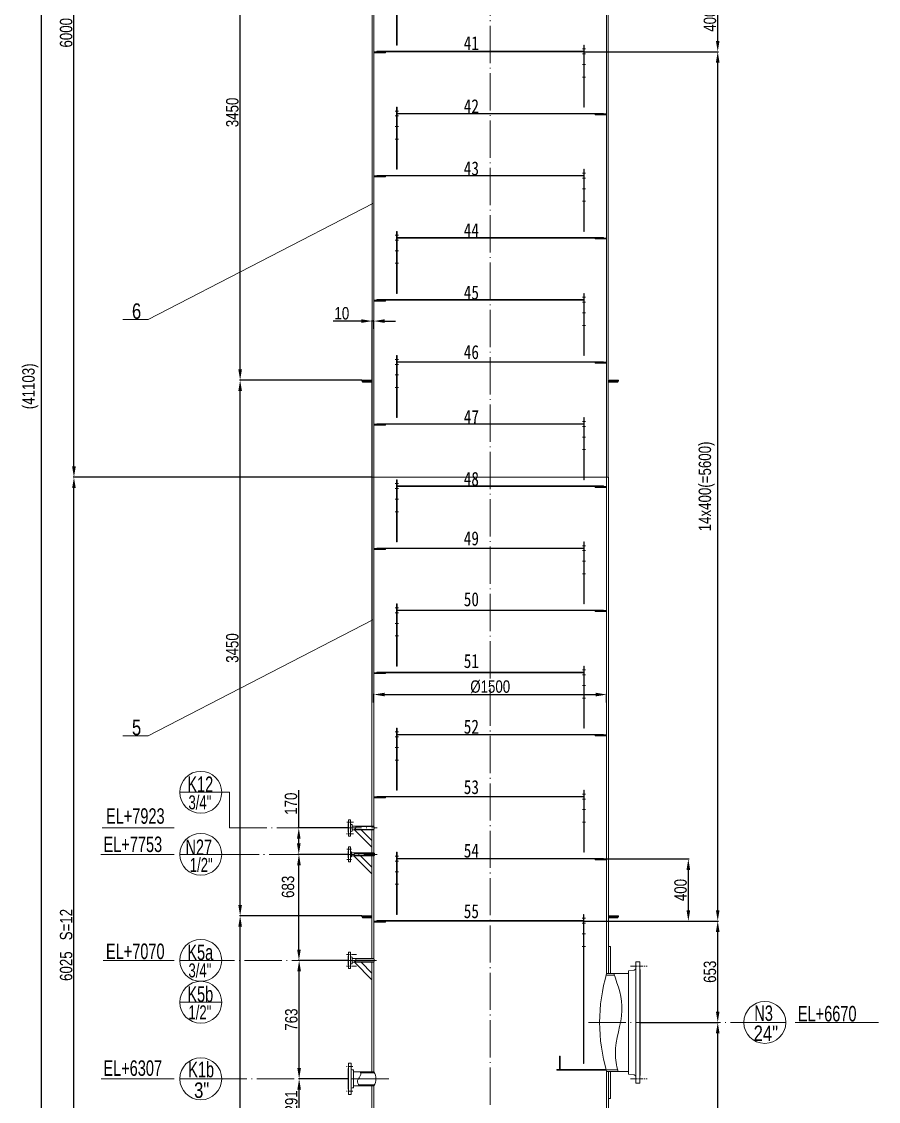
# Model space of a CAD drawing. Header units: millimetres. Extents: x 8160 to 405605, y -30951 to 80400.
# Drawn here: x 33778 to 39297, y 15423 to 22378 of the extents above; entities that cross this region are included whole.
import ezdxf

# ---------------------------------------------------------------- set-up
doc = ezdxf.new("R2010")
doc.units = ezdxf.units.MM
doc.linetypes.add('ACAD_ISO04W100', pattern=[30.5, 24, -3, 0.5, -3])
doc.linetypes.add('CENTER', pattern=[50.8, 31.75, -6.35, 6.35, -6.35])
doc.layers.get('Defpoints').update_dxf_attribs({"lineweight": 13})
for name, color, linetype, lineweight in [('CENTER', 1, 'CENTER', 13), ('DIM', 7, 'Continuous', 13), ('PROFILE', 4, 'Continuous', 15), ('SEE', 2, 'Continuous', 13)]:
    doc.layers.add(name, color=color, linetype=linetype, lineweight=lineweight)
doc.styles.add('HZDX', font='tcc_simp.shx', dxfattribs={"width": 0.8, "height": 80, "bigfont": 'hzdx.shx'})
doc.styles.add('图签', font='SimSun.ttf', dxfattribs={"height": 3})
doc.dimstyles.new('uni', dxfattribs={"dimtxt": 90, "dimasz": 70, "dimexe": 5, "dimexo": 0.625, "dimgap": 10, "dimtad": 1, "dimdec": 0, "dimdsep": 46, "dimtxsty": 'HZDX', "dimcen": 2.5, "dimadec": 0, "dimazin": 0, "dimtfac": 1, "dimtdec": 0, "dimtmove": 0, "dimatfit": 3, "dimfxl": 0, "dimarcsym": 0})

# ---------------------------------------------------------------- blocks, each defined once
blk = doc.blocks.new('*D17')
at = {"layer": 'Defpoints', "color": 0}
for p in [(34115.5, 19443.1), (36034.8, 19443.1), (36034.8, 13418.1)]:
    blk.add_point(p, dxfattribs=at)
at = {"layer": 'DIM', "color": 0, "lineweight": -2}
for p, q in [((36034.2, 19443.1), (34110.5, 19443.1)), ((34115.5, 13488.1), (34115.5, 19373.1)), ((36034.2, 13418.1), (34110.5, 13418.1))]:
    blk.add_line(p, q, dxfattribs=at)
at = {"layer": 'DIM', "color": 0}
for points in [[(34103.8, 19373.1), (34127.1, 19373.1), (34115.5, 19443.1)], [(34103.8, 13488.1), (34127.1, 13488.1), (34115.5, 13418.1)]]:
    blk.add_solid(points, dxfattribs=at)
at = {"layer": 'DIM', "color": 0, "insert": (34065.5, 16430.6), "char_height": 80, "attachment_point": 5, "rotation": 90, "style": 'HZDX'}
blk.add_mtext('6025   S=12', dxfattribs=at)
blk = doc.blocks.new('*D20')
at = {"layer": 'Defpoints', "color": 0}
for p in [(34115.5, 25443.1), (36036.8, 25443.1), (36034.8, 19443.1)]:
    blk.add_point(p, dxfattribs=at)
at = {"layer": 'DIM', "color": 0, "lineweight": -2}
for p, q in [((36036.2, 25443.1), (34110.5, 25443.1)), ((34115.5, 19513.1), (34115.5, 25373.1)), ((36034.2, 19443.1), (34110.5, 19443.1))]:
    blk.add_line(p, q, dxfattribs=at)
at = {"layer": 'DIM', "color": 0}
for points in [[(34103.8, 25373.1), (34127.1, 25373.1), (34115.5, 25443.1)], [(34103.8, 19513.1), (34127.1, 19513.1), (34115.5, 19443.1)]]:
    blk.add_solid(points, dxfattribs=at)
at = {"layer": 'DIM', "color": 0, "insert": (34065.5, 22443.1), "char_height": 80, "attachment_point": 5, "rotation": 90, "style": 'HZDX'}
blk.add_mtext('6000   S=10', dxfattribs=at)
blk = doc.blocks.new('*D24')
at = {"layer": 'Defpoints', "color": 0}
for p in [(35563.6, 17184.1), (35881.8, 17184.1), (35881.8, 17014.1)]:
    blk.add_point(p, dxfattribs=at)
at = {"layer": 'DIM', "color": 0, "lineweight": -2}
for p, q in [((35563.6, 17184.1), (35563.6, 17426.5)), ((35881.2, 17184.1), (35558.6, 17184.1)), ((35563.6, 17084.1), (35563.6, 17114.1)), ((35881.2, 17014.1), (35558.6, 17014.1))]:
    blk.add_line(p, q, dxfattribs=at)
at = {"layer": 'DIM', "color": 0}
for points in [[(35551.9, 17114.1), (35575.3, 17114.1), (35563.6, 17184.1)], [(35551.9, 17084.1), (35575.3, 17084.1), (35563.6, 17014.1)]]:
    blk.add_solid(points, dxfattribs=at)
at = {"layer": 'DIM', "color": 0, "insert": (35513.6, 17340.3), "char_height": 80, "attachment_point": 5, "rotation": 90, "style": 'HZDX'}
blk.add_mtext('170', dxfattribs=at)
blk = doc.blocks.new('*D26')
at = {"layer": 'Defpoints', "color": 0}
for p in [(37761.8, 15931.1), (38262.2, 15931.1), (37925.9, 14118.1)]:
    blk.add_point(p, dxfattribs=at)
at = {"layer": 'DIM', "color": 0, "lineweight": -2}
for p, q in [((37762.5, 15931.1), (38267.2, 15931.1)), ((38262.2, 14188.1), (38262.2, 15861.1)), ((37926.5, 14118.1), (38267.2, 14118.1))]:
    blk.add_line(p, q, dxfattribs=at)
at = {"layer": 'DIM', "color": 0}
for points in [[(38250.5, 15861.1), (38273.8, 15861.1), (38262.2, 15931.1)], [(38250.5, 14188.1), (38273.8, 14188.1), (38262.2, 14118.1)]]:
    blk.add_solid(points, dxfattribs=at)
at = {"layer": 'DIM', "color": 0, "insert": (38212.2, 15024.6), "char_height": 80, "attachment_point": 5, "rotation": 90, "style": 'HZDX'}
blk.add_mtext('1812', dxfattribs=at)
blk = doc.blocks.new('*D27')
at = {"layer": 'Defpoints', "color": 0}
for p in [(37396.8, 16584.1), (38262.2, 16584.1), (37761.8, 15931.1)]:
    blk.add_point(p, dxfattribs=at)
at = {"layer": 'DIM', "color": 0, "lineweight": -2}
for p, q in [((37397.5, 16584.1), (38267.2, 16584.1)), ((38262.2, 16001.1), (38262.2, 16514.1)), ((37762.5, 15931.1), (38267.2, 15931.1))]:
    blk.add_line(p, q, dxfattribs=at)
at = {"layer": 'DIM', "color": 0}
for points in [[(38250.5, 16514.1), (38273.8, 16514.1), (38262.2, 16584.1)], [(38250.5, 16001.1), (38273.8, 16001.1), (38262.2, 15931.1)]]:
    blk.add_solid(points, dxfattribs=at)
at = {"layer": 'DIM', "color": 0, "insert": (38212.2, 16257.6), "char_height": 80, "attachment_point": 5, "rotation": 90, "style": 'HZDX'}
blk.add_mtext('653', dxfattribs=at)
blk = doc.blocks.new('*D28')
at = {"layer": 'Defpoints', "color": 0}
for p in [(37546.8, 16984.1), (38073, 16984.1), (37396.8, 16584.1)]:
    blk.add_point(p, dxfattribs=at)
at = {"layer": 'DIM', "color": 0, "lineweight": -2}
for p, q in [((37547.5, 16984.1), (38078, 16984.1)), ((38073, 16654.1), (38073, 16914.1)), ((37397.5, 16584.1), (38078, 16584.1))]:
    blk.add_line(p, q, dxfattribs=at)
at = {"layer": 'DIM', "color": 0}
for points in [[(38061.3, 16914.1), (38084.6, 16914.1), (38073, 16984.1)], [(38061.3, 16654.1), (38084.6, 16654.1), (38073, 16584.1)]]:
    blk.add_solid(points, dxfattribs=at)
at = {"layer": 'DIM', "color": 0, "insert": (38023, 16784.1), "char_height": 80, "attachment_point": 5, "rotation": 90, "style": 'HZDX'}
blk.add_mtext('400', dxfattribs=at)
blk = doc.blocks.new('*D29')
at = {"layer": 'Defpoints', "color": 0}
for p in [(37399.8, 22184.1), (38262.2, 22184.1), (37396.8, 16584.1)]:
    blk.add_point(p, dxfattribs=at)
at = {"layer": 'DIM', "color": 0, "lineweight": -2}
for p, q in [((37400.5, 22184.1), (38267.2, 22184.1)), ((38262.2, 16654.1), (38262.2, 22114.1)), ((37397.5, 16584.1), (38267.2, 16584.1))]:
    blk.add_line(p, q, dxfattribs=at)
at = {"layer": 'DIM', "color": 0}
for points in [[(38250.5, 22114.1), (38273.8, 22114.1), (38262.2, 22184.1)], [(38250.5, 16654.1), (38273.8, 16654.1), (38262.2, 16584.1)]]:
    blk.add_solid(points, dxfattribs=at)
at = {"layer": 'DIM', "color": 0, "insert": (38191.2, 19384.1), "char_height": 80, "attachment_point": 5, "rotation": 90, "style": 'HZDX'}
blk.add_mtext('14x400(=5600)', dxfattribs=at)
blk = doc.blocks.new('*D30')
at = {"layer": 'Defpoints', "color": 0}
for p in [(37546.8, 18043.5), (36046.8, 17991.2), (37546.8, 17991.2)]:
    blk.add_point(p, dxfattribs=at)
at = {"layer": 'DIM', "color": 0, "lineweight": -2}
for p, q in [((36046.8, 17991.8), (36046.8, 18048.5)), ((36116.8, 18043.5), (37476.8, 18043.5)), ((37546.8, 17991.8), (37546.8, 18048.5))]:
    blk.add_line(p, q, dxfattribs=at)
at = {"layer": 'DIM', "color": 0}
for points in [[(36116.8, 18055.2), (36116.8, 18031.8), (36046.8, 18043.5)], [(37476.8, 18055.2), (37476.8, 18031.8), (37546.8, 18043.5)]]:
    blk.add_solid(points, dxfattribs=at)
at = {"layer": 'DIM', "color": 0, "insert": (36796.8, 18093.5), "char_height": 80, "attachment_point": 5, "style": 'HZDX'}
blk.add_mtext('%%C1500', dxfattribs=at)
blk = doc.blocks.new('*D31')
at = {"layer": 'Defpoints', "color": 0}
for p in [(36036.8, 20449.1), (36046.8, 20397.5), (36036.8, 17991.8)]:
    blk.add_point(p, dxfattribs=at)
at = {"layer": 'DIM', "color": 0, "lineweight": -2}
for p, q in [((36036.8, 17992.5), (36036.8, 20454.1)), ((36046.8, 20398.1), (36046.8, 20454.1)), ((35966.8, 20449.1), (35785.4, 20449.1)), ((36046.8, 20449.1), (36036.8, 20449.1)), ((36116.8, 20449.1), (36186.8, 20449.1))]:
    blk.add_line(p, q, dxfattribs=at)
at = {"layer": 'DIM', "color": 0}
for points in [[(35966.8, 20460.8), (35966.8, 20437.5), (36036.8, 20449.1)], [(36116.8, 20460.8), (36116.8, 20437.5), (36046.8, 20449.1)]]:
    blk.add_solid(points, dxfattribs=at)
at = {"layer": 'DIM', "color": 0, "insert": (35841.1, 20499.1), "char_height": 80, "attachment_point": 5, "style": 'HZDX'}
blk.add_mtext('10', dxfattribs=at)
blk = doc.blocks.new('*D88')
at = {"layer": 'Defpoints', "color": 0}
for p in [(33905.6, 30296), (36033.1, 30296), (35616.8, 9691.7)]:
    blk.add_point(p, dxfattribs=at)
at = {"layer": 'DIM', "color": 0, "lineweight": -2}
for p, q in [((33905.6, 9761.7), (33905.6, 30296)), ((35616.2, 9691.7), (33900.6, 9691.7))]:
    blk.add_line(p, q, dxfattribs=at)
at = {"layer": 'DIM', "color": 0}
blk.add_solid([(33893.9, 9761.7), (33917.2, 9761.7), (33905.6, 9691.7)], dxfattribs=at)
at = {"layer": 'DIM', "color": 0, "insert": (33834.6, 20028.9), "char_height": 80, "attachment_point": 5, "rotation": 90, "style": 'HZDX'}
blk.add_mtext('(41103)', dxfattribs=at)
blk = doc.blocks.new('_None')
blk = doc.blocks.new('*D169')
at = {"layer": 'Defpoints', "color": 0}
for p in [(37546.8, 22584.1), (38262.2, 22584.1), (37399.8, 22184.1)]:
    blk.add_point(p, dxfattribs=at)
at = {"layer": 'DIM', "color": 0, "lineweight": -2}
for p, q in [((37547.5, 22584.1), (38267.2, 22584.1)), ((38262.2, 22254.1), (38262.2, 22514.1)), ((37400.5, 22184.1), (38267.2, 22184.1))]:
    blk.add_line(p, q, dxfattribs=at)
at = {"layer": 'DIM', "color": 0}
for points in [[(38250.5, 22514.1), (38273.8, 22514.1), (38262.2, 22584.1)], [(38250.5, 22254.1), (38273.8, 22254.1), (38262.2, 22184.1)]]:
    blk.add_solid(points, dxfattribs=at)
at = {"layer": 'DIM', "color": 0, "insert": (38212.2, 22384.1), "char_height": 80, "attachment_point": 5, "rotation": 90, "style": 'HZDX'}
blk.add_mtext('400', dxfattribs=at)
blk = doc.blocks.new('*D170')
at = {"layer": 'Defpoints', "color": 0}
for p in [(35564.8, 17014.1), (35881.8, 17014.1), (35881.8, 16331.1)]:
    blk.add_point(p, dxfattribs=at)
at = {"layer": 'DIM', "color": 0, "lineweight": -2}
for p, q in [((35881.2, 17014.1), (35559.8, 17014.1)), ((35564.8, 16401.1), (35564.8, 16944.1)), ((35881.2, 16331.1), (35559.8, 16331.1))]:
    blk.add_line(p, q, dxfattribs=at)
at = {"layer": 'DIM', "color": 0}
for points in [[(35553.1, 16944.1), (35576.5, 16944.1), (35564.8, 17014.1)], [(35553.1, 16401.1), (35576.5, 16401.1), (35564.8, 16331.1)]]:
    blk.add_solid(points, dxfattribs=at)
at = {"layer": 'DIM', "color": 0, "insert": (35494.5, 16804.8), "char_height": 80, "attachment_point": 5, "rotation": 90, "style": 'HZDX'}
blk.add_mtext('683', dxfattribs=at)
blk = doc.blocks.new('*D567')
at = {"layer": 'Defpoints', "color": 0}
for p in [(35185.9, 16618.1), (35969.8, 16618.1), (36034.8, 13418.1)]:
    blk.add_point(p, dxfattribs=at)
at = {"layer": 'DIM', "color": 0, "lineweight": -2}
for p, q in [((35969.2, 16618.1), (35180.9, 16618.1)), ((35185.9, 13488.1), (35185.9, 16548.1)), ((36034.2, 13418.1), (35180.9, 13418.1))]:
    blk.add_line(p, q, dxfattribs=at)
at = {"layer": 'DIM', "color": 0}
for points in [[(35174.3, 16548.1), (35197.6, 16548.1), (35185.9, 16618.1)], [(35174.3, 13488.1), (35197.6, 13488.1), (35185.9, 13418.1)]]:
    blk.add_solid(points, dxfattribs=at)
at = {"layer": 'DIM', "color": 0, "insert": (35135.9, 15018.1), "char_height": 80, "attachment_point": 5, "rotation": 90, "style": 'HZDX'}
blk.add_mtext('3200', dxfattribs=at)
blk = doc.blocks.new('*D568')
at = {"layer": 'Defpoints', "color": 0}
for p in [(35185.9, 20068.1), (35969.8, 20068.1), (35969.8, 16618.1)]:
    blk.add_point(p, dxfattribs=at)
at = {"layer": 'DIM', "color": 0, "lineweight": -2}
for p, q in [((35969.2, 20068.1), (35180.9, 20068.1)), ((35185.9, 16688.1), (35185.9, 19998.1)), ((35969.2, 16618.1), (35180.9, 16618.1))]:
    blk.add_line(p, q, dxfattribs=at)
at = {"layer": 'DIM', "color": 0}
for points in [[(35174.3, 19998.1), (35197.6, 19998.1), (35185.9, 20068.1)], [(35174.3, 16688.1), (35197.6, 16688.1), (35185.9, 16618.1)]]:
    blk.add_solid(points, dxfattribs=at)
at = {"layer": 'DIM', "color": 0, "insert": (35135.9, 18343.1), "char_height": 80, "attachment_point": 5, "rotation": 90, "style": 'HZDX'}
blk.add_mtext('3450', dxfattribs=at)
blk = doc.blocks.new('*D569')
at = {"layer": 'Defpoints', "color": 0}
for p in [(35185.9, 23518.1), (35969.8, 23518.1), (35969.8, 20068.1)]:
    blk.add_point(p, dxfattribs=at)
at = {"layer": 'DIM', "color": 0, "lineweight": -2}
for p, q in [((35969.2, 23518.1), (35180.9, 23518.1)), ((35185.9, 20138.1), (35185.9, 23448.1)), ((35969.2, 20068.1), (35180.9, 20068.1))]:
    blk.add_line(p, q, dxfattribs=at)
at = {"layer": 'DIM', "color": 0}
for points in [[(35174.3, 23448.1), (35197.6, 23448.1), (35185.9, 23518.1)], [(35174.3, 20138.1), (35197.6, 20138.1), (35185.9, 20068.1)]]:
    blk.add_solid(points, dxfattribs=at)
at = {"layer": 'DIM', "color": 0, "insert": (35135.9, 21793.1), "char_height": 80, "attachment_point": 5, "rotation": 90, "style": 'HZDX'}
blk.add_mtext('3450', dxfattribs=at)
blk = doc.blocks.new('*D691')
at = {"layer": 'Defpoints', "color": 0}
for p in [(35566, 15568.1), (35881.2, 15568.1), (35881.2, 15277.1)]:
    blk.add_point(p, dxfattribs=at)
at = {"layer": 'DIM', "color": 0, "lineweight": -2}
for p, q in [((35880.6, 15568.1), (35561, 15568.1)), ((35566, 15347.1), (35566, 15498.1)), ((35880.6, 15277.1), (35561, 15277.1))]:
    blk.add_line(p, q, dxfattribs=at)
at = {"layer": 'DIM', "color": 0}
for points in [[(35554.3, 15498.1), (35577.7, 15498.1), (35566, 15568.1)], [(35554.3, 15347.1), (35577.7, 15347.1), (35566, 15277.1)]]:
    blk.add_solid(points, dxfattribs=at)
at = {"layer": 'DIM', "color": 0, "insert": (35516, 15422.6), "char_height": 80, "attachment_point": 5, "rotation": 90, "style": 'HZDX'}
blk.add_mtext('291', dxfattribs=at)
blk = doc.blocks.new('*D692')
at = {"layer": 'Defpoints', "color": 0}
for p in [(35566, 16331.1), (35881.2, 16331.1), (35881.8, 15568.1)]:
    blk.add_point(p, dxfattribs=at)
at = {"layer": 'DIM', "color": 0, "lineweight": -2}
for p, q in [((35880.6, 16331.1), (35561, 16331.1)), ((35566, 15638.1), (35566, 16261.1)), ((35881.2, 15568.1), (35561, 15568.1))]:
    blk.add_line(p, q, dxfattribs=at)
at = {"layer": 'DIM', "color": 0}
for points in [[(35554.3, 16261.1), (35577.7, 16261.1), (35566, 16331.1)], [(35554.3, 15638.1), (35577.7, 15638.1), (35566, 15568.1)]]:
    blk.add_solid(points, dxfattribs=at)
at = {"layer": 'DIM', "color": 0, "insert": (35516, 15949.6), "char_height": 80, "attachment_point": 5, "rotation": 90, "style": 'HZDX'}
blk.add_mtext('763', dxfattribs=at)

msp = doc.modelspace()

# ---------------------------------------------------------------- linework, layer by layer
at = {"layer": 'CENTER', "color": 7, "linetype": 'ACAD_ISO04W100', "ltscale": 10}
for p, q in [((36796.8, 9606.4), (36796.8, 30247.2)), ((35117, 17413.7), (35067.5, 17413.7)), ((35117, 17184.1), (35117, 17413.7)), ((35117, 17184.1), (36069.4, 17184.1)), ((35067.5, 17014.1), (36069.4, 17014.1)), ((36064.5, 16331.1), (35067.5, 16331.1)), ((37430.4, 15931.1), (38430.5, 15931.1)), ((36144.3, 15568.1), (35067.5, 15568.1))]:
    msp.add_line(p, q, dxfattribs=at)
at = {"layer": 'CENTER', "color": 7}
for p, q in [((35916.8, 17221.6), (35872, 17221.6)), ((35915.5, 17146.6), (35872, 17146.6)), ((35872.2, 17046.6), (35904.3, 17046.6)), ((35872.2, 16981.6), (35904.3, 16981.6)), ((35935, 16368.6), (35872, 16368.6)), ((35935, 16293.6), (35872, 16293.6)), ((37700.1, 16293.6), (37807.8, 16293.6)), ((35912.6, 15648.1), (35871.3, 15648.1)), ((37700.1, 15568.6), (37807.8, 15568.6)), ((35912.6, 15488.1), (35871.3, 15488.1))]:
    msp.add_line(p, q, dxfattribs=at)
at = {"layer": 'PROFILE', "color": 7}
for p, q in [((37546.8, 19443.1), (37546.8, 22869.1)), ((37556.8, 19443.1), (37556.8, 22869.1)), ((36193.8, 22627.1), (36193.8, 22227.1)), ((36196.8, 22627.1), (36196.8, 22227.1)), ((36196.8, 22627.1), (36196.8, 22227.1)), ((36036.8, 19443.1), (36036.8, 22605.1)), ((36046.8, 19443.1), (36046.8, 22605.1)), ((36193.8, 22227.1), (36196.8, 22227.1)), ((37391.3, 22202.3), (37411.3, 22202.3)), ((37399.8, 22227.1), (37399.8, 21827.1)), ((37399.8, 22227.1), (37402.8, 22227.1)), ((37399.8, 22227.1), (37399.8, 21827.1)), ((37402.8, 22227.1), (37402.8, 21827.1)), ((36046.8, 22184.1), (37399.8, 22184.1)), ((36046.8, 22178.1), (36121.8, 22178.1)), ((36066.8, 22184.1), (36066.8, 22187.1)), ((36066.8, 22187.1), (37399.8, 22187.1)), ((36121.8, 22178.1), (36121.8, 22184.1)), ((37391.3, 22170.4), (37411.3, 22170.4)), ((37391.3, 22101.9), (37411.3, 22101.9)), ((37391.3, 22021.1), (37411.3, 22021.1)), ((36185.3, 21802.3), (36205.3, 21802.3)), ((36196.8, 21827.1), (36193.8, 21827.1)), ((36193.8, 21827.1), (36193.8, 21427.1)), ((36196.8, 21827.1), (36196.8, 21427.1)), ((36196.8, 21827.1), (36196.8, 21427.1)), ((37526.8, 21787.1), (36196.8, 21787.1)), ((37546.8, 21784.1), (36196.8, 21784.1)), ((37402.8, 21827.1), (37399.8, 21827.1)), ((37471.8, 21778.1), (37471.8, 21784.1)), ((37546.8, 21778.1), (37471.8, 21778.1)), ((37526.8, 21784.1), (37526.8, 21787.1)), ((36185.3, 21770.4), (36205.3, 21770.4)), ((36185.3, 21701.9), (36205.3, 21701.9)), ((36185.3, 21621.1), (36205.3, 21621.1)), ((36193.8, 21427.1), (36196.8, 21427.1)), ((37399.8, 21427.1), (37399.8, 21027.1)), ((37399.8, 21427.1), (37402.8, 21427.1)), ((37399.8, 21427.1), (37399.8, 21027.1)), ((37402.8, 21427.1), (37402.8, 21027.1)), ((36046.8, 21384.1), (37396.8, 21384.1)), ((36046.8, 21378.1), (36121.8, 21378.1)), ((36047.8, 21384.1), (37397.8, 21384.1)), ((36048.8, 21384.1), (37398.8, 21384.1)), ((36049.8, 21384.1), (37399.8, 21384.1)), ((36066.8, 21384.1), (36066.8, 21387.1)), ((36066.8, 21387.1), (37399.8, 21387.1)), ((36121.8, 21378.1), (36121.8, 21384.1)), ((37391.3, 21402.3), (37411.3, 21402.3)), ((37391.3, 21370.4), (37411.3, 21370.4)), ((37391.3, 21301.9), (37411.3, 21301.9)), ((37391.3, 21221.1), (37411.3, 21221.1)), ((36196.8, 21027.1), (36193.8, 21027.1)), ((36193.8, 21027.1), (36193.8, 20627.1)), ((36196.8, 21027.1), (36196.8, 20627.1)), ((36196.8, 21027.1), (36196.8, 20627.1)), ((37402.8, 21027.1), (37399.8, 21027.1)), ((36185.3, 21002.3), (36205.3, 21002.3)), ((36185.3, 20970.4), (36205.3, 20970.4)), ((37526.8, 20987.1), (36196.8, 20987.1)), ((37546.8, 20984.1), (36196.8, 20984.1)), ((37546.8, 20984.1), (36197.8, 20984.1)), ((37546.8, 20984.1), (36198.8, 20984.1)), ((37546.8, 20984.1), (36199.8, 20984.1)), ((37471.8, 20978.1), (37471.8, 20984.1)), ((37546.8, 20978.1), (37471.8, 20978.1)), ((37526.8, 20984.1), (37526.8, 20987.1)), ((36185.3, 20901.9), (36205.3, 20901.9)), ((36185.3, 20821.1), (36205.3, 20821.1)), ((36193.8, 20627.1), (36196.8, 20627.1)), ((37391.3, 20602.3), (37411.3, 20602.3)), ((37399.8, 20627.1), (37399.8, 20227.1)), ((37399.8, 20627.1), (37402.8, 20627.1)), ((37399.8, 20627.1), (37399.8, 20227.1)), ((37402.8, 20627.1), (37402.8, 20227.1)), ((36046.8, 20584.1), (37396.8, 20584.1)), ((36046.8, 20578.1), (36121.8, 20578.1)), ((36047.8, 20584.1), (37397.8, 20584.1)), ((36048.8, 20584.1), (37398.8, 20584.1)), ((36049.8, 20584.1), (37399.8, 20584.1)), ((36066.8, 20584.1), (36066.8, 20587.1)), ((36066.8, 20587.1), (37399.8, 20587.1)), ((36121.8, 20578.1), (36121.8, 20584.1)), ((37391.3, 20570.4), (37411.3, 20570.4)), ((37391.3, 20501.9), (37411.3, 20501.9)), ((37391.3, 20421.1), (37411.3, 20421.1)), ((36185.3, 20202.3), (36205.3, 20202.3)), ((36196.8, 20227.1), (36193.8, 20227.1)), ((36193.8, 20227.1), (36193.8, 19827.1)), ((36196.8, 20227.1), (36196.8, 19827.1)), ((36196.8, 20227.1), (36196.8, 19827.1)), ((37526.8, 20187.1), (36196.8, 20187.1)), ((37546.8, 20184.1), (36196.8, 20184.1)), ((37546.8, 20184.1), (36197.8, 20184.1)), ((37546.8, 20184.1), (36198.8, 20184.1)), ((37546.8, 20184.1), (36199.8, 20184.1)), ((37402.8, 20227.1), (37399.8, 20227.1)), ((37471.8, 20178.1), (37471.8, 20184.1)), ((37546.8, 20178.1), (37471.8, 20178.1)), ((37526.8, 20184.1), (37526.8, 20187.1)), ((36185.3, 20170.4), (36205.3, 20170.4)), ((36185.3, 20101.9), (36205.3, 20101.9)), ((35969.8, 20068.1), (35969.8, 20062.1)), ((36029.8, 20068.1), (35969.8, 20068.1)), ((36036.8, 20062.1), (35969.8, 20062.1)), ((35974.8, 20062.1), (35974.8, 20056.1)), ((36036.8, 20056.1), (35974.8, 20056.1)), ((36029.8, 20068.1), (36029.8, 20062.1)), ((37556.8, 20062.1), (37623.8, 20062.1)), ((37556.8, 20056.1), (37618.8, 20056.1)), ((37563.8, 20068.1), (37563.8, 20062.1)), ((37563.8, 20068.1), (37623.8, 20068.1)), ((37618.8, 20062.1), (37618.8, 20056.1)), ((37623.8, 20068.1), (37623.8, 20062.1)), ((36185.3, 20021.1), (36205.3, 20021.1)), ((36193.8, 19827.1), (36196.8, 19827.1)), ((37399.8, 19827.1), (37399.8, 19427.1)), ((37399.8, 19827.1), (37402.8, 19827.1)), ((37399.8, 19827.1), (37399.8, 19427.1)), ((37402.8, 19827.1), (37402.8, 19427.1)), ((36046.8, 19784.1), (37396.8, 19784.1)), ((36046.8, 19778.1), (36121.8, 19778.1)), ((36047.8, 19784.1), (37397.8, 19784.1)), ((36048.8, 19784.1), (37398.8, 19784.1)), ((36049.8, 19784.1), (37399.8, 19784.1)), ((36066.8, 19784.1), (36066.8, 19787.1)), ((36066.8, 19787.1), (37399.8, 19787.1)), ((36121.8, 19778.1), (36121.8, 19784.1)), ((37391.3, 19802.3), (37411.3, 19802.3)), ((37391.3, 19770.4), (37411.3, 19770.4)), ((37391.3, 19701.9), (37411.3, 19701.9)), ((37391.3, 19621.1), (37411.3, 19621.1)), ((36034.8, 19443.1), (37558.8, 19443.1)), ((36034.8, 17196.6), (36034.8, 19443.1)), ((36046.8, 17196.6), (36046.8, 19443.1)), ((36196.8, 19427.1), (36193.8, 19427.1)), ((36193.8, 19427.1), (36193.8, 19027.1)), ((36196.8, 19427.1), (36196.8, 19027.1)), ((36196.8, 19427.1), (36196.8, 19027.1)), ((37402.8, 19427.1), (37399.8, 19427.1)), ((37546.8, 16246.1), (37546.8, 19443.1)), ((37558.8, 16246.1), (37558.8, 19443.1)), ((36185.3, 19402.3), (36205.3, 19402.3)), ((36185.3, 19370.4), (36205.3, 19370.4)), ((37526.8, 19387.1), (36196.8, 19387.1)), ((37546.8, 19384.1), (36196.8, 19384.1)), ((37546.8, 19384.1), (36197.8, 19384.1)), ((37546.8, 19384.1), (36198.8, 19384.1)), ((37546.8, 19384.1), (36199.8, 19384.1)), ((37471.8, 19378.1), (37471.8, 19384.1)), ((37546.8, 19378.1), (37471.8, 19378.1)), ((37526.8, 19384.1), (37526.8, 19387.1)), ((36185.3, 19301.9), (36205.3, 19301.9)), ((36185.3, 19221.1), (36205.3, 19221.1)), ((36193.8, 19027.1), (36196.8, 19027.1)), ((37391.3, 19002.3), (37411.3, 19002.3)), ((37399.8, 19027.1), (37399.8, 18627.1)), ((37399.8, 19027.1), (37402.8, 19027.1)), ((37399.8, 19027.1), (37399.8, 18627.1)), ((37402.8, 19027.1), (37402.8, 18627.1)), ((36046.8, 18984.1), (37396.8, 18984.1)), ((36046.8, 18978.1), (36121.8, 18978.1)), ((36047.8, 18984.1), (37397.8, 18984.1)), ((36048.8, 18984.1), (37398.8, 18984.1)), ((36049.8, 18984.1), (37399.8, 18984.1)), ((36066.8, 18984.1), (36066.8, 18987.1)), ((36066.8, 18987.1), (37399.8, 18987.1)), ((36121.8, 18978.1), (36121.8, 18984.1)), ((37391.3, 18970.4), (37411.3, 18970.4)), ((37391.3, 18901.9), (37411.3, 18901.9)), ((37391.3, 18821.1), (37411.3, 18821.1)), ((36185.3, 18602.3), (36205.3, 18602.3)), ((36196.8, 18627.1), (36193.8, 18627.1)), ((36193.8, 18627.1), (36193.8, 18227.1)), ((36196.8, 18627.1), (36196.8, 18227.1)), ((36196.8, 18627.1), (36196.8, 18227.1)), ((37526.8, 18587.1), (36196.8, 18587.1)), ((37546.8, 18584.1), (36196.8, 18584.1)), ((37546.8, 18584.1), (36197.8, 18584.1)), ((37546.8, 18584.1), (36198.8, 18584.1)), ((37546.8, 18584.1), (36199.8, 18584.1)), ((37402.8, 18627.1), (37399.8, 18627.1)), ((37471.8, 18578.1), (37471.8, 18584.1)), ((37546.8, 18578.1), (37471.8, 18578.1)), ((37526.8, 18584.1), (37526.8, 18587.1)), ((36185.3, 18570.4), (36205.3, 18570.4)), ((36185.3, 18501.9), (36205.3, 18501.9)), ((36185.3, 18421.1), (36205.3, 18421.1)), ((36193.8, 18227.1), (36196.8, 18227.1)), ((37399.8, 18227.1), (37399.8, 17827.1)), ((37399.8, 18227.1), (37402.8, 18227.1)), ((37399.8, 18227.1), (37399.8, 17827.1)), ((37402.8, 18227.1), (37402.8, 17827.1)), ((36046.8, 18184.1), (37396.8, 18184.1)), ((36046.8, 18178.1), (36121.8, 18178.1)), ((36047.8, 18184.1), (37397.8, 18184.1)), ((36048.8, 18184.1), (37398.8, 18184.1)), ((36049.8, 18184.1), (37399.8, 18184.1)), ((36066.8, 18184.1), (36066.8, 18187.1)), ((36066.8, 18187.1), (37399.8, 18187.1)), ((36121.8, 18178.1), (36121.8, 18184.1)), ((37391.3, 18202.3), (37411.3, 18202.3)), ((37391.3, 18170.4), (37411.3, 18170.4)), ((37391.3, 18101.9), (37411.3, 18101.9)), ((37391.3, 18021.1), (37411.3, 18021.1)), ((36196.8, 17827.1), (36193.8, 17827.1)), ((36193.8, 17827.1), (36193.8, 17427.1)), ((36196.8, 17827.1), (36196.8, 17427.1)), ((36196.8, 17827.1), (36196.8, 17427.1)), ((37402.8, 17827.1), (37399.8, 17827.1)), ((36185.3, 17802.3), (36205.3, 17802.3)), ((36185.3, 17770.4), (36205.3, 17770.4)), ((37526.8, 17787.1), (36196.8, 17787.1)), ((37546.8, 17784.1), (36196.8, 17784.1)), ((37546.8, 17784.1), (36197.8, 17784.1)), ((37546.8, 17784.1), (36198.8, 17784.1)), ((37546.8, 17784.1), (36199.8, 17784.1)), ((37471.8, 17778.1), (37471.8, 17784.1)), ((37546.8, 17778.1), (37471.8, 17778.1)), ((37526.8, 17784.1), (37526.8, 17787.1)), ((36185.3, 17701.9), (36205.3, 17701.9)), ((36185.3, 17621.1), (36205.3, 17621.1)), ((36193.8, 17427.1), (36196.8, 17427.1)), ((37391.3, 17402.3), (37411.3, 17402.3)), ((37399.8, 17427.1), (37399.8, 17027.1)), ((37399.8, 17427.1), (37402.8, 17427.1)), ((37399.8, 17427.1), (37399.8, 17027.1)), ((37402.8, 17427.1), (37402.8, 17027.1)), ((36046.8, 17384.1), (37396.8, 17384.1)), ((36046.8, 17378.1), (36121.8, 17378.1)), ((36047.8, 17384.1), (37397.8, 17384.1)), ((36048.8, 17384.1), (37398.8, 17384.1)), ((36049.8, 17384.1), (37399.8, 17384.1)), ((36066.8, 17384.1), (36066.8, 17387.1)), ((36066.8, 17387.1), (37399.8, 17387.1)), ((36121.8, 17378.1), (36121.8, 17384.1)), ((37391.3, 17370.4), (37411.3, 17370.4)), ((37391.3, 17301.9), (37411.3, 17301.9)), ((35881.8, 17156.1), (35881.8, 17212.1)), ((35883.8, 17212.1), (35881.8, 17212.1)), ((35883.8, 17131.6), (35883.8, 17236.6)), ((35897.8, 17236.6), (35883.8, 17236.6)), ((35897.8, 17210.2), (35897.8, 17236.6)), ((35897.8, 17210.2), (35897.8, 17158.1)), ((35907.8, 17205.4), (35901.4, 17206.2)), ((35907.8, 17162.8), (35907.8, 17205.4)), ((36046.8, 17196.6), (35907.8, 17196.6)), ((36048.7, 17193.1), (35930.9, 17193.1)), ((37391.3, 17221.1), (37411.3, 17221.1)), ((35883.8, 17156.1), (35881.8, 17156.1)), ((35897.8, 17131.6), (35883.8, 17131.6)), ((35897.8, 17158.1), (35897.8, 17131.6)), ((35907.8, 17162.8), (35901.4, 17162)), ((36046.8, 17171.6), (35907.8, 17171.6)), ((36031.8, 17062.6), (35922.8, 17171.6)), ((36048.7, 17175.1), (35923.5, 17175.1)), ((36031.8, 17105), (35965.3, 17171.6)), ((36034.8, 17023.1), (36034.8, 17171.6)), ((36046.8, 17023.1), (36046.8, 17171.6)), ((35883.8, 16966.6), (35883.8, 17061.6)), ((35895.8, 17061.6), (35883.8, 17061.6)), ((35895.8, 16966.6), (35895.8, 17061.6)), ((35881.8, 16991.1), (35881.8, 17037.1)), ((35881.8, 17037.1), (35883.8, 17037.1)), ((35881.8, 16991.1), (35883.8, 16991.1)), ((35898.5, 17031.3), (35903.8, 17030.6)), ((35898.5, 16996.9), (35903.8, 16997.6)), ((35903.8, 16997.6), (35903.8, 17030.6)), ((35903.8, 17023.1), (36046.8, 17023.1)), ((35903.8, 17005.1), (36046.8, 17005.1)), ((36034.8, 16889.1), (35918.8, 17005.1)), ((35920.5, 17008.1), (36049.9, 17008.1)), ((35922.9, 17020.1), (36049.9, 17020.1)), ((36034.8, 16931.5), (35961.3, 17005.1)), ((36034.8, 16343.6), (36034.8, 17005.1)), ((36046.8, 16343.6), (36046.8, 17005.1)), ((36185.3, 17002.3), (36205.3, 17002.3)), ((36196.8, 17027.1), (36193.8, 17027.1)), ((36193.8, 17027.1), (36193.8, 16627.1)), ((36196.8, 17027.1), (36196.8, 16627.1)), ((36196.8, 17027.1), (36196.8, 16627.1)), ((37526.8, 16987.1), (36196.8, 16987.1)), ((37546.8, 16984.1), (36196.8, 16984.1)), ((37546.8, 16984.1), (36197.8, 16984.1)), ((37546.8, 16984.1), (36198.8, 16984.1)), ((37546.8, 16984.1), (36199.8, 16984.1)), ((37402.8, 17027.1), (37399.8, 17027.1)), ((37471.8, 16978.1), (37471.8, 16984.1)), ((37546.8, 16978.1), (37471.8, 16978.1)), ((37526.8, 16984.1), (37526.8, 16987.1)), ((35895.8, 16966.6), (35883.8, 16966.6)), ((36185.3, 16970.4), (36205.3, 16970.4)), ((36185.3, 16901.9), (36205.3, 16901.9)), ((36185.3, 16821.1), (36205.3, 16821.1)), ((36193.8, 16627.1), (36196.8, 16627.1)), ((37396.8, 15667.1), (37396.8, 16627.1)), ((37396.8, 16627.1), (37399.8, 16627.1)), ((37399.8, 15667.1), (37399.8, 16627.1)), ((35969.8, 16618.1), (35969.8, 16612.1)), ((36029.8, 16618.1), (35969.8, 16618.1)), ((36034.8, 16612.1), (35969.8, 16612.1)), ((35974.8, 16612.1), (35974.8, 16606.1)), ((36034.8, 16606.1), (35974.8, 16606.1)), ((36029.8, 16618.1), (36029.8, 16612.1)), ((36046.8, 16584.1), (37396.8, 16584.1)), ((36046.8, 16578.1), (36121.8, 16578.1)), ((36066.8, 16587.1), (37396.8, 16587.1)), ((36066.8, 16584.1), (36066.8, 16587.1)), ((36121.8, 16578.1), (36121.8, 16584.1)), ((37389.8, 16602.3), (37409.8, 16602.3)), ((37389.8, 16570.4), (37409.8, 16570.4)), ((37558.8, 16612.1), (37623.8, 16612.1)), ((37558.8, 16606.1), (37618.8, 16606.1)), ((37563.8, 16618.1), (37563.8, 16612.1)), ((37563.8, 16618.1), (37623.8, 16618.1)), ((37618.8, 16612.1), (37618.8, 16606.1)), ((37623.8, 16618.1), (37623.8, 16612.1)), ((37389.8, 16501.9), (37409.8, 16501.9)), ((37389.8, 16421.1), (37409.8, 16421.1)), ((37558.8, 16421.1), (37570.8, 16421.1)), ((37570.8, 16246.1), (37570.8, 16421.1)), ((35881.8, 16303.1), (35881.8, 16359.1)), ((35883.8, 16359.1), (35881.8, 16359.1)), ((35883.8, 16278.6), (35883.8, 16383.6)), ((35897.8, 16383.6), (35883.8, 16383.6)), ((35897.8, 16357.2), (35897.8, 16383.6)), ((35897.8, 16357.2), (35897.8, 16305.1)), ((35907.8, 16352.4), (35901.4, 16353.2)), ((35907.8, 16309.8), (35907.8, 16352.4)), ((35883.8, 16303.1), (35881.8, 16303.1)), ((35897.8, 16278.6), (35883.8, 16278.6)), ((35897.8, 16305.1), (35897.8, 16278.6)), ((35907.8, 16309.8), (35901.4, 16309)), ((36046.8, 16343.6), (35907.8, 16343.6)), ((36046.8, 16318.6), (35907.8, 16318.6)), ((36034.8, 16206.6), (35922.8, 16318.6)), ((36048.7, 16322.1), (35923.5, 16322.1)), ((36048.7, 16340.1), (35930.9, 16340.1)), ((36034.8, 16249), (35965.3, 16318.6)), ((36034.8, 15612.6), (36034.8, 16318.6)), ((36046.8, 15612.6), (36046.8, 16318.6)), ((37733.8, 16321.1), (37733.8, 16280.7)), ((37733.8, 16321.1), (37759.8, 16321.1)), ((37733.8, 15581.5), (37733.8, 16280.7)), ((37759.8, 16321.1), (37759.8, 15541.1)), ((37543.9, 16236.1), (37595.8, 16236.1)), ((37546.8, 16246.1), (37686.8, 16246.1)), ((37686.8, 16264.3), (37723.3, 16268.8)), ((37686.8, 16264.3), (37686.8, 15597.9)), ((37759.8, 16272.1), (37761.8, 16272.1)), ((37761.8, 16272.1), (37761.8, 15590.1)), ((35883.8, 15468.1), (35883.8, 15668.1)), ((35901.8, 15668.1), (35883.8, 15668.1)), ((35901.8, 15632.4), (35901.8, 15668.1)), ((37243.8, 15627.1), (37243.8, 15714.9)), ((37243.8, 15714.9), (37246.8, 15714.9)), ((37246.8, 15627.1), (37246.8, 15714.9)), ((37396.8, 15667.1), (37399.8, 15667.1)), ((35881.8, 15502.1), (35881.8, 15634.1)), ((35883.8, 15634.1), (35881.8, 15634.1)), ((35901.8, 15632.4), (35901.8, 15503.8)), ((35915.8, 15625.4), (35907.1, 15626.5)), ((35915.8, 15510.8), (35915.8, 15625.4)), ((36046.8, 15612.6), (35915.8, 15612.6)), ((36050.6, 15606.6), (35962.3, 15606.6)), ((37226.8, 15627.1), (37543.7, 15627.1)), ((37226.8, 15624.1), (37226.8, 15627.1)), ((37226.8, 15624.1), (37543.7, 15624.1)), ((37543.9, 15626.1), (37617.8, 15626.1)), ((37546.8, 14383.1), (37546.8, 15616.1)), ((37546.8, 15616.1), (37686.8, 15616.1)), ((37558.8, 14383.1), (37558.8, 15616.1)), ((37570.8, 15441.1), (37570.8, 15616.1)), ((37686.8, 15597.9), (37723.3, 15593.4)), ((37733.8, 15541.1), (37733.8, 15581.5)), ((37759.8, 15590.1), (37761.8, 15590.1)), ((36046.8, 15523.6), (35915.8, 15523.6)), ((36050.6, 15529.6), (35950.8, 15529.6)), ((36034.8, 15289.6), (36034.8, 15523.6)), ((36046.8, 15289.6), (36046.8, 15523.6)), ((37733.8, 15541.1), (37759.8, 15541.1)), ((35883.8, 15502.1), (35881.8, 15502.1)), ((35901.8, 15468.1), (35883.8, 15468.1)), ((35901.8, 15503.8), (35901.8, 15468.1)), ((35915.8, 15510.8), (35907.1, 15509.8)), ((37558.8, 15441.1), (37570.8, 15441.1))]:
    msp.add_line(p, q, dxfattribs=at)
for centre, radius, start, end in [((35901.8, 17210.2), 4, 180, 263), ((36027.9, 17184.1), 22.7, 326.61918, 33.38082), ((35901.8, 17158.1), 4, 97, 180), ((35898.8, 17034.3), 3, 180, 263), ((35898.8, 16994), 3, 97, 180), ((36040.9, 17014.1), 10.8, 303.36973, 56.63027), ((35901.8, 16357.2), 4, 180, 263), ((35901.8, 16305.1), 4, 97, 180), ((36027.9, 16331.1), 22.7, 326.61918, 33.38082), ((37721.8, 16280.7), 12, 277, 0), ((38614.1, 15931.1), 1112.8, 163.55599, 196.44401), ((35907.8, 15632.4), 6, 180, 263), ((35983, 15568.1), 77.9, 325.14059, 34.85941), ((37721.8, 15581.5), 12, 0, 83), ((35907.8, 15503.8), 6, 97, 180)]:
    msp.add_arc(centre, radius, start, end, dxfattribs=at)
at = {"layer": 'SEE', "color": 7}
for p, q in [((34593.7, 20458.6), (36041.4, 21207.4)), ((34430.6, 20458.6), (34593.7, 20458.6)), ((34593.7, 17776.6), (36041.4, 18525.3)), ((34430.6, 17776.6), (34593.7, 17776.6)), ((34797.5, 17413.7), (35067.5, 17413.7)), ((34761.1, 17184.1), (34297.5, 17184.1)), ((34761.1, 17014.1), (34288, 17014.1)), ((34797.5, 17014.1), (35067.5, 17014.1)), ((34761.1, 16331.1), (34304.5, 16331.1)), ((34797.5, 16331.1), (35067.5, 16331.1)), ((34797.5, 16061.1), (35067.5, 16061.1)), ((38430.5, 15931.1), (38700.5, 15931.1)), ((38760.3, 15931.1), (39297.1, 15931.1)), ((34761.1, 15568.1), (34291.6, 15568.1)), ((34797.5, 15568.1), (35067.5, 15568.1))]:
    msp.add_line(p, q, dxfattribs=at)
for centre in [(34932.5, 17413.7), (34932.5, 17014.1), (34932.5, 16331.1), (34932.5, 16061.1), (38565.5, 15931.1), (34932.5, 15568.1)]:
    msp.add_circle(centre, 135, dxfattribs=at)
for points, knots in [([(35923.8, 17171.6), (35923.3, 17172.6), (35922.5, 17176.7), (35934.2, 17184.7), (35931.8, 17192.4), (35928.9, 17196.6)], [12.143915, 12.143915, 12.143915, 12.143915, 16.134836, 28.584537, 42.326751, 42.326751, 42.326751, 42.326751]), ([(35922.2, 17005.1), (35920.7, 17007.2), (35918.7, 17011.3), (35924, 17017.6), (35922.7, 17021.5), (35921.7, 17023.1)], [4.997902, 4.997902, 4.997902, 4.997902, 12.109476, 19.349756, 25.009564, 25.009564, 25.009564, 25.009564]), ([(35923.8, 16318.6), (35923.3, 16319.6), (35922.5, 16323.7), (35934.2, 16331.7), (35931.8, 16339.4), (35928.9, 16343.6)], [12.143915, 12.143915, 12.143915, 12.143915, 16.134836, 28.584537, 42.326751, 42.326751, 42.326751, 42.326751]), ([(37592, 16246.1), (37621.8, 16167.4), (37677.4, 15998), (37585.3, 15784.2), (37610.3, 15654.3), (37620.3, 15616.1)], [40.204593, 40.204593, 40.204593, 40.204593, 284.689601, 565.406198, 682.600091, 682.600091, 682.600091, 682.600091]), ([(35955.5, 15523.6), (35945.9, 15535.1), (35931.9, 15558), (35966.5, 15585.7), (35963.4, 15605.1), (35960.3, 15612.6)], [13.515775, 13.515775, 13.515775, 13.515775, 51.944725, 90.92445, 114.760943, 114.760943, 114.760943, 114.760943])]:
    msp.add_open_spline(points, degree=3, knots=knots, dxfattribs=at)

# ---------------------------------------------------------------- texts
for s, height, style, width, p in [('41', 90, '图签', 0.8, (36626.3, 22194.7)), ('42', 90, '图签', 0.8, (36626.3, 21788.2)), ('43', 90, '图签', 0.8, (36626.3, 21387.7)), ('44', 90, '图签', 0.8, (36626.3, 20989.7)), ('45', 90, '图签', 0.8, (36626.3, 20587.7)), ('6', 100, 'HZDX', 0.8, (34489.1, 20463.3)), ('46', 90, '图签', 0.8, (36626.3, 20204.5)), ('47', 90, '图签', 0.8, (36626.3, 19786.3)), ('48', 90, '图签', 0.8, (36626.3, 19387.7)), ('49', 90, '图签', 0.8, (36626.3, 19004.6)), ('50', 90, '图签', 0.8, (36626.3, 18612.3)), ('51', 90, '图签', 0.8, (36626.3, 18214.7)), ('5', 100, 'HZDX', 0.8, (34489.1, 17781.3)), ('52', 90, '图签', 0.8, (36626.3, 17791.6)), ('K12', 100, 'HZDX', 0.7, (34846, 17415.6)), ('53', 90, '图签', 0.8, (36626.3, 17402.5)), ('3/4"', 90, 'HZDX', 0.7, (34853.2, 17304)), ('EL+7923', 100, 'HZDX', 0.7, (34321.9, 17210.8)), ('EL+7753', 100, 'HZDX', 0.7, (34306.3, 17028.8)), ('N27', 100, 'HZDX', 0.7, (34833.7, 17009.5)), ('54', 90, '图签', 0.8, (36626.3, 16993.2)), ('1/2"', 90, 'HZDX', 0.7, (34861.9, 16901.1)), ('55', 90, '图签', 0.8, (36626.3, 16603.2)), ('EL+7070', 100, 'HZDX', 0.7, (34321.8, 16339.3)), ('K5a', 100, 'HZDX', 0.7, (34846, 16333)), ('3/4"', 90, 'HZDX', 0.7, (34853.2, 16221.4)), ('K5b', 100, 'HZDX', 0.7, (34846, 16063)), ('1/2"', 90, 'HZDX', 0.7, (34853.2, 15951.4)), ('N3', 100, 'HZDX', 0.7, (38497.9, 15940.8)), ('EL+6670', 100, 'HZDX', 0.7, (38778.7, 15937.8)), ('24"', 100, 'HZDX', 0.8, (38493.5, 15811.2)), ('EL+6307', 100, 'HZDX', 0.7, (34305.4, 15587.1)), ('K1b', 100, 'HZDX', 0.7, (34851.5, 15577.8)), ('3"', 100, 'HZDX', 0.8, (34889.5, 15444.9))]:
    msp.add_text(s, height=height, dxfattribs=dict(at, style=style, width=width)).set_placement(p)

# ---------------------------------------------------------------- dimensions: what is measured, and where the dimension line sits
at = {"layer": 'DIM', "color": 7}
dim = msp.add_linear_dim(base=(33905.6, 30296), p1=(35616.8, 9691.7), p2=(36033.1, 30296), angle=90, text='(41103)', dimstyle='uni', override={"dimblk2": 'None', "dimsah": 1, "dimse2": 1}, dxfattribs=at)
dim.commit()
dim.dimension.update_dxf_attribs({"geometry": '*D88', "text_midpoint": (33834.6, 20028.9)})
for base, p1, p2, text, picture, middle in [((34115.5, 25443.1), (36034.8, 19443.1), (36036.8, 25443.1), '6000   S=10', '*D20', (34065.5, 22443.1)), ((35185.9, 23518.1), (35969.8, 20068.1), (35969.8, 23518.1), '3450', '*D569', (35135.9, 21793.1)), ((38262.2, 22584.1), (37399.8, 22184.1), (37546.8, 22584.1), '400', '*D169', (38212.2, 22384.1)), ((38262.2, 22184.1), (37396.8, 16584.1), (37399.8, 22184.1), '14x400(=5600)', '*D29', (38191.2, 19384.1)), ((35185.9, 20068.1), (35969.8, 16618.1), (35969.8, 20068.1), '3450', '*D568', (35135.9, 18343.1)), ((34115.5, 19443.1), (36034.8, 13418.1), (36034.8, 19443.1), '6025   S=12', '*D17', (34065.5, 16430.6)), ((35563.6, 17184.1), (35881.8, 17014.1), (35881.8, 17184.1), '170', '*D24', (35513.6, 17340.3)), ((38073, 16984.1), (37396.8, 16584.1), (37546.8, 16984.1), '400', '*D28', (38023, 16784.1)), ((35185.9, 16618.1), (36034.8, 13418.1), (35969.8, 16618.1), '3200', '*D567', (35135.9, 15018.1)), ((38262.2, 16584.1), (37761.8, 15931.1), (37396.8, 16584.1), '653', '*D27', (38212.2, 16257.6)), ((35566, 16331.1), (35881.8, 15568.1), (35881.2, 16331.1), '763', '*D692', (35516, 15949.6)), ((38262.2, 15931.1), (37925.9, 14118.1), (37761.8, 15931.1), '1812', '*D26', (38212.2, 15024.6)), ((35566, 15568.1), (35881.2, 15277.1), (35881.2, 15568.1), '291', '*D691', (35516, 15422.6))]:
    dim = msp.add_linear_dim(base=base, p1=p1, p2=p2, angle=90, text=text, dimstyle='uni', dxfattribs=at)
    dim.commit()
    dim.dimension.update_dxf_attribs({"geometry": picture, "text_midpoint": middle})
for base, p1, p2, text, picture, middle in [((36036.8, 20449.1), (36046.8, 20397.5), (36036.8, 17991.8), '10', '*D31', (35841.1, 20499.1)), ((37546.8, 18043.5), (36046.8, 17991.2), (37546.8, 17991.2), '%%C1500', '*D30', (36796.8, 18093.5))]:
    dim = msp.add_linear_dim(base=base, p1=p1, p2=p2, text=text, dimstyle='uni', dxfattribs=at)
    dim.commit()
    dim.dimension.update_dxf_attribs({"geometry": picture, "text_midpoint": middle})
dim = msp.add_linear_dim(base=(35564.8, 17014.1), p1=(35881.8, 16331.1), p2=(35881.8, 17014.1), angle=90, text='683', dimstyle='uni', override={"dimtmove": 2}, dxfattribs=at)
dim.commit()
dim.dimension.update_dxf_attribs({"geometry": '*D170', "text_midpoint": (35494.5, 16804.8), "dimtype": 160})

doc.saveas('drawing.dxf')
